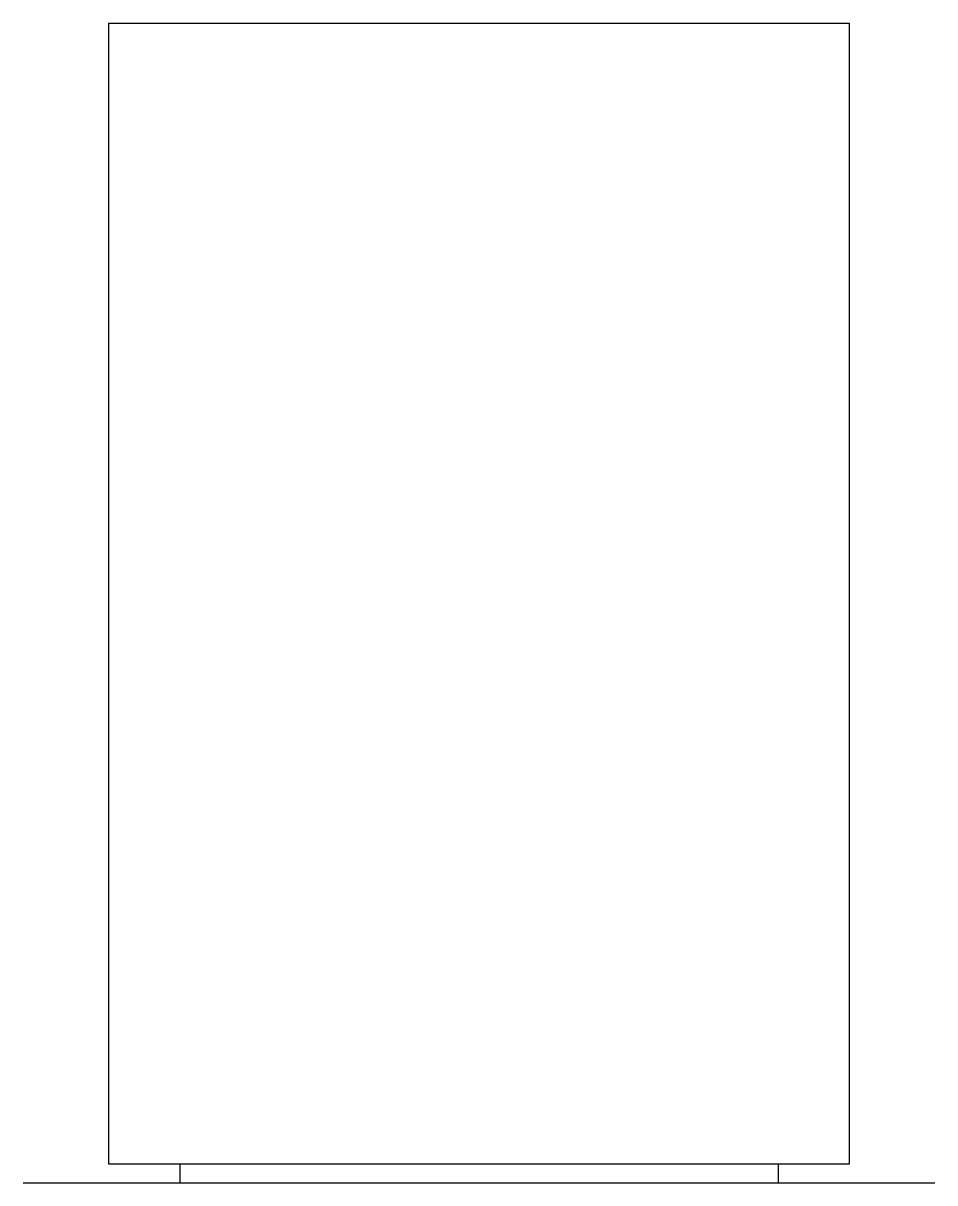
# Model space of a CAD drawing. Header units: millimetres. Extents: x -122 to 122, y 0 to 310.
import ezdxf

# ---------------------------------------------------------------- set-up
doc = ezdxf.new("R2010")
doc.units = ezdxf.units.MM
doc.layers.get('0').update_dxf_attribs({"linetype": 'CONTINUOUS'})

msp = doc.modelspace()

# ---------------------------------------------------------------- linework, layer by layer
for p, q in [((-80, 5), (-80, 0)), ((80, 5), (80, 0)), ((-121.87, 0), (121.87, 0))]:
    msp.add_line(p, q)
msp.add_lwpolyline([(-99, 5), (-99, 309.8), (99, 309.8), (99, 5)], close=True)

doc.saveas('drawing.dxf')
